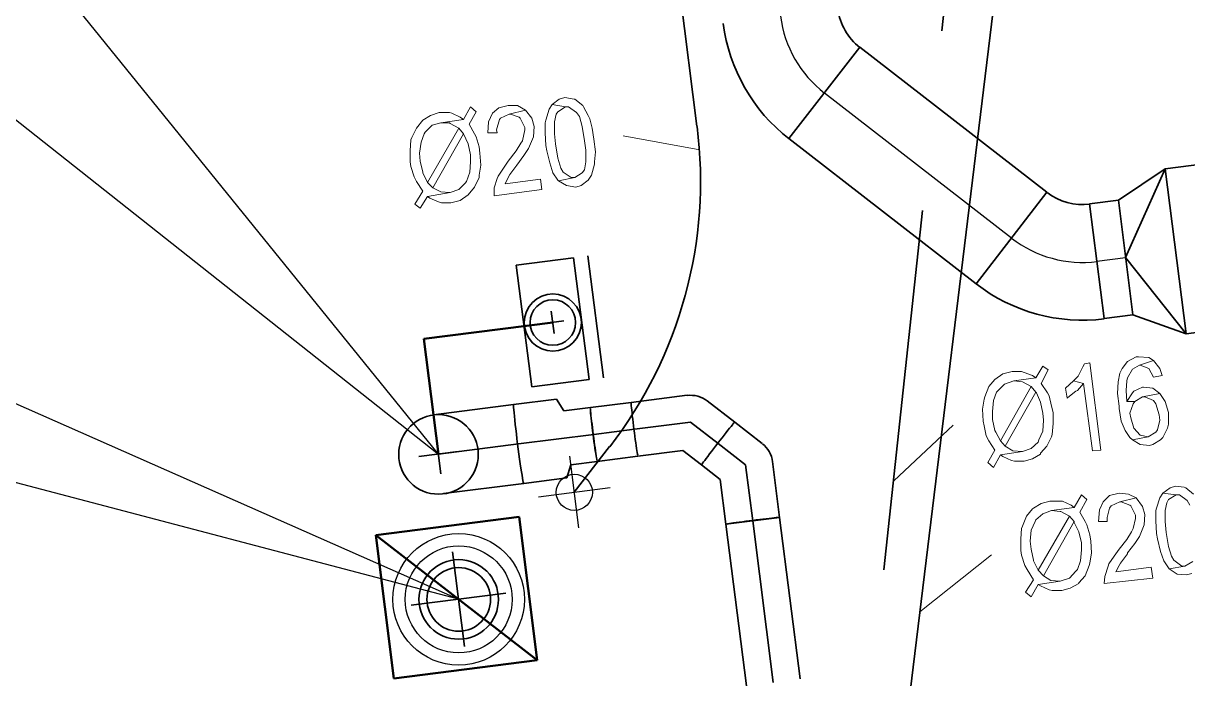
# Model space of a CAD drawing. Header units: metres. Extents: x 2713732.4 to 2713757.2, y 1226081.6 to 1226111.3.
# Drawn here: x 2713744.027 to 2713745.638, y 1226088.731 to 1226089.638 of the extents above; entities that cross this region are included whole.
import ezdxf

# ---------------------------------------------------------------- set-up
doc = ezdxf.new("R2010")
doc.units = ezdxf.units.M
doc.linetypes.add('DASHDOT', pattern=[1, 0.5, -0.25, 0, -0.25])
doc.linetypes.add('HIDDENX2', pattern=[0.75, 0.5, -0.25])
doc.layers.add('einlagen_boden_erstes_og', color=7, linetype='Continuous', true_color=0x000000)

msp = doc.modelspace()

# ---------------------------------------------------------------- linework, layer by layer
at = {"layer": 'einlagen_boden_erstes_og', "color": 96, "linetype": 'Continuous', "lineweight": 35, "true_color": 0x008000, "extrusion": (0.000477202, 0.001815, 0.999998)}
for p, q in [((2713745.2328, 1226088.5369, -0.1561), (2713745.6134, 1226091.6659, -0.162)), ((2713744.8475, 1226090.3757, -0.1593), (2713744.9592, 1226089.4951, -0.1577)), ((2713744.8383, 1226089.0521, -0.1569), (2713744.7894, 1226088.989, -0.1567))]:
    msp.add_line(p, q, dxfattribs=at)
at = {"layer": 'einlagen_boden_erstes_og', "color": 1, "linetype": 'DASHDOT', "lineweight": 35, "true_color": 0xff0000, "extrusion": (0.000477202, 0.001815, 0.999998)}
msp.add_line((2713745.5061, 1226091.5662, -0.1617), (2713745.1802, 1226088.5303, -0.1561), dxfattribs=at)
at = {"layer": 'einlagen_boden_erstes_og', "color": 7, "linetype": 'Continuous', "lineweight": 25, "extrusion": (0.000477202, 0.001815, 0.999998)}
for p, q in [((2713744.6015, 1226089.0416, -0.1567), (2713743.7025, 1226090.1513, -0.1583)), ((2713743.253, 1226090.1068, -0.158), (2713744.6015, 1226089.0416, -0.1567)), ((2713742.9665, 1226089.5752, -0.1569), (2713744.6295, 1226088.841, -0.1564)), ((2713744.6295, 1226088.841, -0.1564), (2713743.6645, 1226089.0944, -0.1564))]:
    msp.add_line(p, q, dxfattribs=at)
at = {"layer": 'einlagen_boden_erstes_og', "color": 1, "linetype": 'Continuous', "lineweight": 35, "true_color": 0xff0000, "extrusion": (0.000477202, 0.001815, 0.999998)}
for p, q in [((2713745.1845, 1226089.6046, -0.158), (2713745.0865, 1226089.4781, -0.1578)), ((2713745.0865, 1226089.4781, -0.1578), (2713745.1845, 1226089.6046, -0.158)), ((2713745.1845, 1226089.6046, -0.158), (2713745.4435, 1226089.4039, -0.1578)), ((2713745.6073, 1226089.4363, -0.1579), (2713746.0538, 1226089.493, -0.1582)), ((2713745.3456, 1226089.2774, -0.1575), (2713745.0865, 1226089.4781, -0.1578)), ((2713745.5423, 1226089.3928, -0.1578), (2713745.6073, 1226089.4363, -0.1579)), ((2713745.5524, 1226089.3134, -0.1577), (2713745.6073, 1226089.4363, -0.1579)), ((2713745.6363, 1226089.2082, -0.1575), (2713745.6073, 1226089.4363, -0.1579)), ((2713745.3456, 1226089.2774, -0.1575), (2713745.4435, 1226089.4039, -0.1578)), ((2713745.4435, 1226089.4039, -0.1578), (2713745.3456, 1226089.2774, -0.1575)), ((2713745.5026, 1226089.3878, -0.1578), (2713745.5423, 1226089.3928, -0.1578)), ((2713745.5624, 1226089.2341, -0.1575), (2713745.5423, 1226089.3928, -0.1578)), ((2713745.5228, 1226089.229, -0.1575), (2713745.5026, 1226089.3878, -0.1578)), ((2713745.6363, 1226089.2082, -0.1575), (2713745.5524, 1226089.3134, -0.1577)), ((2713746.0827, 1226089.2648, -0.1578), (2713745.6363, 1226089.2082, -0.1575)), ((2713745.5624, 1226089.2341, -0.1575), (2713745.5228, 1226089.229, -0.1575)), ((2713745.6363, 1226089.2082, -0.1575), (2713745.5624, 1226089.2341, -0.1575))]:
    msp.add_line(p, q, dxfattribs=at)
at = {"layer": 'einlagen_boden_erstes_og', "color": 7, "linetype": 'DASHDOT', "lineweight": 25, "extrusion": (0.000477202, 0.001815, 0.999998)}
for p, q in [((2713745.1355, 1226089.5414, -0.1579), (2713745.3946, 1226089.3407, -0.1577)), ((2713745.5127, 1226089.3084, -0.1577), (2713745.5524, 1226089.3134, -0.1577)), ((2713744.7957, 1226088.9394, -0.1566), (2713744.7831, 1226089.0386, -0.1568)), ((2713744.7398, 1226088.9827, -0.1567), (2713744.839, 1226088.9953, -0.1568))]:
    msp.add_line(p, q, dxfattribs=at)
at = {"layer": 'einlagen_boden_erstes_og', "color": 7, "linetype": 'Continuous', "lineweight": 18, "extrusion": (0.000477202, 0.001815, 0.999998)}
for p, q in [((2713744.9634, 1226089.4625, -0.1577), (2713744.8571, 1226089.4821, -0.1577)), ((2713745.2315, 1226089.0045, -0.157), (2713745.3139, 1226089.0815, -0.1571)), ((2713745.2677, 1226088.8236, -0.1567), (2713745.3667, 1226088.9025, -0.1568))]:
    msp.add_line(p, q, dxfattribs=at)
at = {"layer": 'einlagen_boden_erstes_og', "color": 36, "linetype": 'Continuous', "lineweight": 35, "true_color": 0x6a4015, "extrusion": (0.000477202, 0.001815, 0.999998)}
for p, q in [((2713744.7092, 1226089.3032, -0.1573), (2713744.7886, 1226089.3133, -0.1573)), ((2713744.7886, 1226089.3133, -0.1573), (2713744.81, 1226089.1447, -0.157)), ((2713744.8084, 1226089.3158, -0.1573), (2713744.8298, 1226089.1472, -0.157)), ((2713744.7092, 1226089.3032, -0.1573), (2713744.7306, 1226089.1346, -0.157)), ((2713744.7616, 1226089.2083, -0.1571), (2713744.7576, 1226089.2396, -0.1572)), ((2713744.744, 1226089.222, -0.1571), (2713744.7752, 1226089.2259, -0.1571)), ((2713744.7306, 1226089.1346, -0.157), (2713744.81, 1226089.1447, -0.157)), ((2713744.7651, 1226089.1178, -0.1569), (2713744.7056, 1226089.1102, -0.1569)), ((2713744.7751, 1226089.1014, -0.1569), (2713744.7651, 1226089.1178, -0.1569)), ((2713744.9457, 1226089.123, -0.157), (2713744.8681, 1226089.1132, -0.157)), ((2713745.0114, 1226089.086, -0.157), (2713744.9734, 1226089.1155, -0.157)), ((2713744.7056, 1226089.1102, -0.1569), (2713744.5945, 1226089.0961, -0.1568)), ((2713744.7055, 1226089.1083, -0.1569), (2713744.7055, 1226089.1097, -0.1569)), ((2713744.7055, 1226089.1097, -0.1569), (2713744.7055, 1226089.1083, -0.1569)), ((2713744.7056, 1226089.106, -0.1569), (2713744.7055, 1226089.1083, -0.1569)), ((2713744.7055, 1226089.1083, -0.1569), (2713744.7056, 1226089.106, -0.1569)), ((2713744.7058, 1226089.1028, -0.1569), (2713744.7056, 1226089.106, -0.1569)), ((2713744.7056, 1226089.106, -0.1569), (2713744.7058, 1226089.1028, -0.1569)), ((2713744.7062, 1226089.0988, -0.1569), (2713744.7058, 1226089.1028, -0.1569)), ((2713744.7058, 1226089.1028, -0.1569), (2713744.7062, 1226089.0988, -0.1569)), ((2713744.7066, 1226089.0941, -0.1569), (2713744.7062, 1226089.0988, -0.1569)), ((2713744.7062, 1226089.0988, -0.1569), (2713744.7066, 1226089.0941, -0.1569)), ((2713744.8117, 1226089.106, -0.1569), (2713744.7751, 1226089.1014, -0.1569)), ((2713744.8681, 1226089.1132, -0.157), (2713744.8117, 1226089.106, -0.1569)), ((2713744.8117, 1226089.1048, -0.1569), (2713744.8118, 1226089.1032, -0.1569)), ((2713744.8117, 1226089.1032, -0.1569), (2713744.8117, 1226089.1047, -0.1569)), ((2713744.8119, 1226089.101, -0.1569), (2713744.8117, 1226089.1032, -0.1569)), ((2713744.8118, 1226089.1032, -0.1569), (2713744.812, 1226089.101, -0.1569)), ((2713744.8121, 1226089.0983, -0.1569), (2713744.8119, 1226089.101, -0.1569)), ((2713744.812, 1226089.101, -0.1569), (2713744.8123, 1226089.0983, -0.1569)), ((2713744.8124, 1226089.0951, -0.1569), (2713744.8121, 1226089.0983, -0.1569)), ((2713744.8123, 1226089.0983, -0.1569), (2713744.8126, 1226089.0951, -0.1569)), ((2713744.8682, 1226089.1103, -0.157), (2713744.8681, 1226089.1119, -0.157)), ((2713744.8681, 1226089.1119, -0.157), (2713744.8682, 1226089.1103, -0.157)), ((2713744.8684, 1226089.1082, -0.157), (2713744.8682, 1226089.1103, -0.157)), ((2713744.8682, 1226089.1103, -0.157), (2713744.8684, 1226089.1082, -0.157)), ((2713744.8686, 1226089.1055, -0.157), (2713744.8684, 1226089.1082, -0.157)), ((2713744.8684, 1226089.1082, -0.157), (2713744.8686, 1226089.1055, -0.157)), ((2713744.869, 1226089.1022, -0.157), (2713744.8686, 1226089.1055, -0.157)), ((2713744.8686, 1226089.1055, -0.157), (2713744.869, 1226089.1022, -0.157)), ((2713744.8694, 1226089.0986, -0.157), (2713744.869, 1226089.1022, -0.157)), ((2713744.869, 1226089.1022, -0.157), (2713744.8694, 1226089.0986, -0.157)), ((2713744.8698, 1226089.0945, -0.157), (2713744.8694, 1226089.0986, -0.157)), ((2713744.8694, 1226089.0986, -0.157), (2713744.8698, 1226089.0945, -0.157)), ((2713744.7072, 1226089.0887, -0.1569), (2713744.7066, 1226089.0941, -0.1569)), ((2713744.7066, 1226089.0941, -0.1569), (2713744.7072, 1226089.0887, -0.1569)), ((2713744.7078, 1226089.0828, -0.1569), (2713744.7072, 1226089.0887, -0.1569)), ((2713744.7072, 1226089.0887, -0.1569), (2713744.7078, 1226089.0828, -0.1569)), ((2713744.7086, 1226089.0764, -0.1568), (2713744.7078, 1226089.0828, -0.1569)), ((2713744.7078, 1226089.0828, -0.1569), (2713744.7086, 1226089.0764, -0.1568)), ((2713744.8128, 1226089.0914, -0.1569), (2713744.8124, 1226089.0951, -0.1569)), ((2713744.8126, 1226089.0951, -0.1569), (2713744.813, 1226089.0914, -0.1569)), ((2713744.8133, 1226089.0873, -0.1569), (2713744.8128, 1226089.0914, -0.1569)), ((2713744.813, 1226089.0914, -0.1569), (2713744.8135, 1226089.0874, -0.1569)), ((2713744.8138, 1226089.083, -0.1569), (2713744.8133, 1226089.0873, -0.1569)), ((2713744.8135, 1226089.0874, -0.1569), (2713744.814, 1226089.083, -0.1569)), ((2713744.8143, 1226089.0784, -0.1569), (2713744.8138, 1226089.083, -0.1569)), ((2713744.814, 1226089.083, -0.1569), (2713744.8145, 1226089.0784, -0.1569)), ((2713744.8703, 1226089.0901, -0.1569), (2713744.8698, 1226089.0945, -0.157)), ((2713744.8698, 1226089.0945, -0.157), (2713744.8703, 1226089.0901, -0.1569)), ((2713744.8709, 1226089.0855, -0.1569), (2713744.8703, 1226089.0901, -0.1569)), ((2713744.8703, 1226089.0901, -0.1569), (2713744.8709, 1226089.0855, -0.1569)), ((2713744.8715, 1226089.0808, -0.1569), (2713744.8709, 1226089.0855, -0.1569)), ((2713744.8709, 1226089.0855, -0.1569), (2713744.8715, 1226089.0808, -0.1569)), ((2713745.0064, 1226089.08, -0.157), (2713745.0082, 1226089.0821, -0.157)), ((2713745.0082, 1226089.0821, -0.157), (2713745.0095, 1226089.0838, -0.157)), ((2713745.0095, 1226089.0838, -0.157), (2713745.0106, 1226089.085, -0.157)), ((2713745.0114, 1226089.086, -0.157), (2713745.0495, 1226089.0564, -0.157)), ((2713744.7094, 1226089.0696, -0.1568), (2713744.7086, 1226089.0764, -0.1568)), ((2713744.7086, 1226089.0764, -0.1568), (2713744.7094, 1226089.0696, -0.1568)), ((2713744.7102, 1226089.0626, -0.1568), (2713744.7094, 1226089.0696, -0.1568)), ((2713744.7094, 1226089.0696, -0.1568), (2713744.7102, 1226089.0626, -0.1568)), ((2713744.8149, 1226089.0736, -0.1569), (2713744.8143, 1226089.0784, -0.1569)), ((2713744.8145, 1226089.0784, -0.1569), (2713744.8151, 1226089.0736, -0.1569)), ((2713744.8155, 1226089.0687, -0.1569), (2713744.8149, 1226089.0736, -0.1569)), ((2713744.8151, 1226089.0736, -0.1569), (2713744.8157, 1226089.0688, -0.1569)), ((2713744.8161, 1226089.0639, -0.1569), (2713744.8155, 1226089.0687, -0.1569)), ((2713744.8157, 1226089.0688, -0.1569), (2713744.8163, 1226089.0639, -0.1569)), ((2713744.8721, 1226089.0759, -0.1569), (2713744.8715, 1226089.0808, -0.1569)), ((2713744.8715, 1226089.0808, -0.1569), (2713744.8721, 1226089.0759, -0.1569)), ((2713744.8727, 1226089.071, -0.1569), (2713744.8721, 1226089.0759, -0.1569)), ((2713744.8721, 1226089.0759, -0.1569), (2713744.8727, 1226089.071, -0.1569)), ((2713744.8733, 1226089.0663, -0.1569), (2713744.8727, 1226089.071, -0.1569)), ((2713744.8727, 1226089.071, -0.1569), (2713744.8733, 1226089.0663, -0.1569)), ((2713744.8739, 1226089.0617, -0.1569), (2713744.8733, 1226089.0663, -0.1569)), ((2713744.8733, 1226089.0663, -0.1569), (2713744.8739, 1226089.0617, -0.1569)), ((2713744.994, 1226089.0643, -0.157), (2713744.9969, 1226089.068, -0.157)), ((2713744.9996, 1226089.0714, -0.157), (2713744.9969, 1226089.068, -0.157)), ((2713745.0021, 1226089.0746, -0.157), (2713744.9996, 1226089.0714, -0.157)), ((2713745.0021, 1226089.0746, -0.157), (2713745.0044, 1226089.0775, -0.157)), ((2713745.0044, 1226089.0775, -0.157), (2713745.0064, 1226089.08, -0.157)), ((2713744.7111, 1226089.0555, -0.1568), (2713744.7102, 1226089.0626, -0.1568)), ((2713744.7102, 1226089.0626, -0.1568), (2713744.7111, 1226089.0555, -0.1568)), ((2713744.712, 1226089.0484, -0.1568), (2713744.7111, 1226089.0555, -0.1568)), ((2713744.7111, 1226089.0555, -0.1568), (2713744.712, 1226089.0484, -0.1568)), ((2713744.8167, 1226089.0591, -0.1569), (2713744.8161, 1226089.0639, -0.1569)), ((2713744.8163, 1226089.0639, -0.1569), (2713744.817, 1226089.0591, -0.1569)), ((2713744.8174, 1226089.0545, -0.1569), (2713744.8167, 1226089.0591, -0.1569)), ((2713744.817, 1226089.0591, -0.1569), (2713744.8176, 1226089.0545, -0.1569)), ((2713744.818, 1226089.0501, -0.1569), (2713744.8174, 1226089.0545, -0.1569)), ((2713744.8176, 1226089.0545, -0.1569), (2713744.8182, 1226089.0502, -0.1569)), ((2713744.8186, 1226089.0461, -0.1568), (2713744.818, 1226089.0501, -0.1569)), ((2713744.8182, 1226089.0502, -0.1569), (2713744.8187, 1226089.0461, -0.1568)), ((2713744.8745, 1226089.0573, -0.1569), (2713744.8739, 1226089.0617, -0.1569)), ((2713744.8739, 1226089.0617, -0.1569), (2713744.8745, 1226089.0573, -0.1569)), ((2713744.8751, 1226089.0533, -0.1569), (2713744.8745, 1226089.0573, -0.1569)), ((2713744.8745, 1226089.0573, -0.1569), (2713744.8751, 1226089.0533, -0.1569)), ((2713744.8756, 1226089.0496, -0.1569), (2713744.8751, 1226089.0533, -0.1569)), ((2713744.8751, 1226089.0533, -0.1569), (2713744.8756, 1226089.0496, -0.1569)), ((2713744.9821, 1226089.049, -0.1569), (2713744.9851, 1226089.0528, -0.1569)), ((2713744.9851, 1226089.0528, -0.1569), (2713744.9881, 1226089.0566, -0.1569)), ((2713744.9881, 1226089.0566, -0.1569), (2713744.9911, 1226089.0605, -0.157)), ((2713744.9911, 1226089.0605, -0.157), (2713744.994, 1226089.0643, -0.157)), ((2713744.7129, 1226089.0414, -0.1568), (2713744.712, 1226089.0484, -0.1568)), ((2713744.712, 1226089.0484, -0.1568), (2713744.7129, 1226089.0414, -0.1568)), ((2713744.7139, 1226089.0346, -0.1568), (2713744.7129, 1226089.0414, -0.1568)), ((2713744.7129, 1226089.0414, -0.1568), (2713744.7139, 1226089.0346, -0.1568)), ((2713744.7148, 1226089.0282, -0.1568), (2713744.7139, 1226089.0346, -0.1568)), ((2713744.7139, 1226089.0346, -0.1568), (2713744.7148, 1226089.0282, -0.1568)), ((2713744.8191, 1226089.0425, -0.1568), (2713744.8186, 1226089.0461, -0.1568)), ((2713744.8187, 1226089.0461, -0.1568), (2713744.8193, 1226089.0425, -0.1568)), ((2713744.8196, 1226089.0393, -0.1568), (2713744.8191, 1226089.0425, -0.1568)), ((2713744.8193, 1226089.0425, -0.1568), (2713744.8198, 1226089.0393, -0.1568)), ((2713744.8201, 1226089.0366, -0.1568), (2713744.8196, 1226089.0393, -0.1568)), ((2713744.8198, 1226089.0393, -0.1568), (2713744.8202, 1226089.0366, -0.1568)), ((2713744.8205, 1226089.0344, -0.1568), (2713744.8201, 1226089.0366, -0.1568)), ((2713744.8202, 1226089.0366, -0.1568), (2713744.8205, 1226089.0344, -0.1568)), ((2713744.8208, 1226089.0329, -0.1568), (2713744.8205, 1226089.0344, -0.1568)), ((2713744.8205, 1226089.0344, -0.1568), (2713744.8208, 1226089.0329, -0.1568)), ((2713744.8212, 1226089.0316, -0.1568), (2713744.8775, 1226089.0388, -0.1569)), ((2713744.8761, 1226089.0464, -0.1569), (2713744.8756, 1226089.0496, -0.1569)), ((2713744.8756, 1226089.0496, -0.1569), (2713744.8761, 1226089.0464, -0.1569)), ((2713744.8765, 1226089.0437, -0.1569), (2713744.8761, 1226089.0464, -0.1569)), ((2713744.8761, 1226089.0464, -0.1569), (2713744.8765, 1226089.0437, -0.1569)), ((2713744.8769, 1226089.0416, -0.1569), (2713744.8765, 1226089.0437, -0.1569)), ((2713744.8765, 1226089.0437, -0.1569), (2713744.8769, 1226089.0416, -0.1569)), ((2713744.8772, 1226089.04, -0.1569), (2713744.8769, 1226089.0416, -0.1569)), ((2713744.8769, 1226089.0416, -0.1569), (2713744.8772, 1226089.04, -0.1569)), ((2713744.8775, 1226089.0388, -0.1569), (2713744.9397, 1226089.0467, -0.1569)), ((2713744.9397, 1226089.0467, -0.1569), (2713744.9655, 1226089.0267, -0.1569)), ((2713744.9719, 1226089.0356, -0.1569), (2713744.97, 1226089.033, -0.1569)), ((2713744.9742, 1226089.0385, -0.1569), (2713744.9719, 1226089.0356, -0.1569)), ((2713744.9766, 1226089.0418, -0.1569), (2713744.9742, 1226089.0385, -0.1569)), ((2713744.9793, 1226089.0453, -0.1569), (2713744.9766, 1226089.0418, -0.1569)), ((2713744.9821, 1226089.049, -0.1569), (2713744.9793, 1226089.0453, -0.1569)), ((2713744.7156, 1226089.0223, -0.1568), (2713744.7148, 1226089.0282, -0.1568)), ((2713744.7148, 1226089.0282, -0.1568), (2713744.7156, 1226089.0223, -0.1568)), ((2713744.7164, 1226089.0169, -0.1567), (2713744.7156, 1226089.0223, -0.1568)), ((2713744.7156, 1226089.0223, -0.1568), (2713744.7164, 1226089.0169, -0.1567)), ((2713744.779, 1226089.0086, -0.1568), (2713744.7845, 1226089.027, -0.1568)), ((2713744.7845, 1226089.027, -0.1568), (2713744.8212, 1226089.0316, -0.1568)), ((2713744.9913, 1226089.0067, -0.1569), (2713744.9655, 1226089.0267, -0.1569)), ((2713744.9662, 1226089.0278, -0.1569), (2713744.9671, 1226089.0291, -0.1569)), ((2713744.9671, 1226089.0291, -0.1569), (2713744.9684, 1226089.0308, -0.1569)), ((2713744.9684, 1226089.0308, -0.1569), (2713744.97, 1226089.033, -0.1569)), ((2713745.0638, 1226089.0315, -0.1569), (2713745.0736, 1226088.9539, -0.1568)), ((2713744.7172, 1226089.0123, -0.1567), (2713744.7164, 1226089.0169, -0.1567)), ((2713744.7164, 1226089.0169, -0.1567), (2713744.7172, 1226089.0123, -0.1567)), ((2713744.7178, 1226089.0083, -0.1567), (2713744.7172, 1226089.0123, -0.1567)), ((2713744.7172, 1226089.0123, -0.1567), (2713744.7178, 1226089.0083, -0.1567)), ((2713744.7184, 1226089.0052, -0.1567), (2713744.7178, 1226089.0083, -0.1567)), ((2713744.7178, 1226089.0083, -0.1567), (2713744.7184, 1226089.0052, -0.1567)), ((2713744.7188, 1226089.0029, -0.1567), (2713744.7184, 1226089.0052, -0.1567)), ((2713744.7184, 1226089.0052, -0.1567), (2713744.7188, 1226089.0029, -0.1567)), ((2713744.7192, 1226089.0015, -0.1567), (2713744.7188, 1226089.0029, -0.1567)), ((2713744.7188, 1226089.0029, -0.1567), (2713744.7192, 1226089.0015, -0.1567)), ((2713744.7195, 1226089.0011, -0.1567), (2713744.779, 1226089.0086, -0.1568)), ((2713744.9992, 1226088.9445, -0.1567), (2713744.9913, 1226089.0067, -0.1569)), ((2713744.6084, 1226088.987, -0.1566), (2713744.7195, 1226089.0011, -0.1567)), ((2713745.0736, 1226088.9539, -0.1568), (2713744.9992, 1226088.9445, -0.1567)), ((2713744.9992, 1226088.9445, -0.1567), (2713745.0736, 1226088.9539, -0.1568)), ((2713745.0659, 1226088.9534, -0.1568), (2713745.0627, 1226088.9531, -0.1568)), ((2713745.0686, 1226088.9537, -0.1568), (2713745.0659, 1226088.9534, -0.1568)), ((2713745.0708, 1226088.9539, -0.1568), (2713745.0686, 1226088.9537, -0.1568)), ((2713745.0723, 1226088.954, -0.1568), (2713745.0708, 1226088.9539, -0.1568)), ((2713745.102, 1226088.7305, -0.1564), (2713745.0736, 1226088.9539, -0.1568)), ((2713744.9992, 1226088.9445, -0.1567), (2713745.0276, 1226088.7211, -0.1564)), ((2713745.002, 1226088.9451, -0.1567), (2713745.0005, 1226088.9448, -0.1567)), ((2713745.0042, 1226088.9455, -0.1567), (2713745.002, 1226088.9451, -0.1567)), ((2713745.0068, 1226088.9459, -0.1568), (2713745.0042, 1226088.9455, -0.1567)), ((2713745.01, 1226088.9464, -0.1568), (2713745.0068, 1226088.9459, -0.1568)), ((2713745.0137, 1226088.9469, -0.1568), (2713745.01, 1226088.9464, -0.1568)), ((2713745.0177, 1226088.9475, -0.1568), (2713745.0137, 1226088.9469, -0.1568)), ((2713745.0221, 1226088.9481, -0.1568), (2713745.0177, 1226088.9475, -0.1568)), ((2713745.0267, 1226088.9487, -0.1568), (2713745.0221, 1226088.9481, -0.1568)), ((2713745.0315, 1226088.9493, -0.1568), (2713745.0267, 1226088.9487, -0.1568)), ((2713745.0363, 1226088.95, -0.1568), (2713745.0315, 1226088.9493, -0.1568)), ((2713745.0412, 1226088.9506, -0.1568), (2713745.0363, 1226088.95, -0.1568)), ((2713745.046, 1226088.9512, -0.1568), (2713745.0412, 1226088.9506, -0.1568)), ((2713745.0506, 1226088.9517, -0.1568), (2713745.046, 1226088.9512, -0.1568)), ((2713745.0549, 1226088.9522, -0.1568), (2713745.0506, 1226088.9517, -0.1568)), ((2713745.059, 1226088.9527, -0.1568), (2713745.0549, 1226088.9522, -0.1568)), ((2713745.0627, 1226088.9531, -0.1568), (2713745.059, 1226088.9527, -0.1568))]:
    msp.add_line(p, q, dxfattribs=at)
at = {"layer": 'einlagen_boden_erstes_og', "color": 36, "linetype": 'Continuous', "lineweight": 50, "true_color": 0x6a4015, "extrusion": (0.000477202, 0.001815, 0.999998)}
for p, q in [((2713744.5812, 1226089.2013, -0.157), (2713744.7596, 1226089.2239, -0.1571)), ((2713744.6015, 1226089.0416, -0.1567), (2713744.5812, 1226089.2013, -0.157))]:
    msp.add_line(p, q, dxfattribs=at)
at = {"layer": 'einlagen_boden_erstes_og', "color": 36, "linetype": 'DASHDOT', "lineweight": 35, "true_color": 0x6a4015, "extrusion": (0.000477202, 0.001815, 0.999998)}
for p, q in [((2713744.9504, 1226089.0858, -0.157), (2713744.8728, 1226089.076, -0.1569)), ((2713744.9504, 1226089.0858, -0.157), (2713744.9885, 1226089.0563, -0.1569)), ((2713744.598, 1226089.0688, -0.1568), (2713744.6049, 1226089.0143, -0.1567)), ((2713744.7125, 1226089.0557, -0.1568), (2713744.8165, 1226089.0688, -0.1569)), ((2713744.8165, 1226089.0688, -0.1569), (2713744.8728, 1226089.076, -0.1569)), ((2713744.6015, 1226089.0416, -0.1567), (2713744.7125, 1226089.0557, -0.1568)), ((2713745.0266, 1226089.0268, -0.1569), (2713744.9885, 1226089.0563, -0.1569)), ((2713744.6287, 1226089.045, -0.1568), (2713744.5742, 1226089.0381, -0.1567)), ((2713745.0266, 1226089.0268, -0.1569), (2713745.0364, 1226088.9492, -0.1568)), ((2713745.0364, 1226088.9492, -0.1568), (2713745.0648, 1226088.7258, -0.1564))]:
    msp.add_line(p, q, dxfattribs=at)
at = {"layer": 'einlagen_boden_erstes_og', "color": 7, "linetype": 'HIDDENX2', "lineweight": 50, "extrusion": (0.000477202, 0.001815, 0.999998)}
for p, q in [((2713744.7131, 1226088.9548, -0.1566), (2713744.5147, 1226088.9297, -0.1565)), ((2713744.7383, 1226088.7564, -0.1563), (2713744.7131, 1226088.9548, -0.1566)), ((2713744.5147, 1226088.9297, -0.1565), (2713744.5399, 1226088.7313, -0.1561)), ((2713744.5147, 1226088.9297, -0.1565), (2713744.7383, 1226088.7564, -0.1563)), ((2713744.5399, 1226088.7313, -0.1561), (2713744.7383, 1226088.7564, -0.1563))]:
    msp.add_line(p, q, dxfattribs=at)
at = {"layer": 'einlagen_boden_erstes_og', "color": 216, "linetype": 'DASHDOT', "lineweight": 35, "true_color": 0x800080, "extrusion": (0.000477202, 0.001815, 0.999998)}
for p, q in [((2713744.6378, 1226088.7755, -0.1563), (2713744.6211, 1226088.9064, -0.1565)), ((2713744.564, 1226088.8327, -0.1563), (2713744.6949, 1226088.8493, -0.1564))]:
    msp.add_line(p, q, dxfattribs=at)
at = {"layer": 'einlagen_boden_erstes_og', "color": 7, "lineweight": 0}
for points in [[(2713744.7763, 1226089.5349), (2713744.7687, 1226089.5327), (2713744.7589, 1226089.5251), (2713744.7774, 1226089.5219), (2713744.7817, 1226089.5219), (2713744.7926, 1226089.5142), (2713744.7969, 1226089.5088), (2713744.8002, 1226089.4947), (2713744.8035, 1226089.4751), (2713744.8056, 1226089.4621), (2713744.8056, 1226089.4458), (2713744.8035, 1226089.435), (2713744.8002, 1226089.4306), (2713744.7904, 1226089.4241), (2713744.7676, 1226089.4197), (2713744.7785, 1226089.4132), (2713744.7915, 1226089.4111), (2713744.7991, 1226089.4132), (2713744.8089, 1226089.4208), (2713744.8132, 1226089.4273), (2713744.8176, 1226089.4426), (2713744.8176, 1226089.4458), (2713744.8187, 1226089.4599), (2713744.8165, 1226089.4773), (2713744.8143, 1226089.4925), (2713744.8111, 1226089.5056), (2713744.8089, 1226089.5099), (2713744.8024, 1226089.5219), (2713744.8013, 1226089.524), (2713744.7904, 1226089.5327), (2713744.7893, 1226089.5327)], [(2713744.646, 1226089.5219), (2713744.6362, 1226089.5045), (2713744.6047, 1226089.5001), (2713744.6166, 1226089.5001), (2713744.6177, 1226089.499), (2713744.6297, 1226089.4925), (2713744.6362, 1226089.4849), (2713744.6362, 1226089.4849), (2713744.6427, 1226089.4708), (2713744.646, 1226089.4556), (2713744.646, 1226089.4458), (2713744.6449, 1226089.4317), (2713744.6405, 1226089.4187), (2713744.6384, 1226089.4165), (2713744.6297, 1226089.4078), (2713744.6177, 1226089.4035), (2713744.5862, 1226089.398), (2713744.5895, 1226089.3958), (2713744.6014, 1226089.3904), (2713744.6058, 1226089.3893), (2713744.6188, 1226089.3893), (2713744.6318, 1226089.3926), (2713744.6427, 1226089.4002), (2713744.6427, 1226089.4002), (2713744.6514, 1226089.4111), (2713744.6579, 1226089.4241), (2713744.6579, 1226089.4273), (2713744.6601, 1226089.4415), (2713744.659, 1226089.4578), (2713744.6579, 1226089.4665), (2713744.6536, 1226089.4806), (2713744.6514, 1226089.4849), (2713744.6438, 1226089.498), (2713744.6536, 1226089.5153)], [(2713744.6981, 1226089.524), (2713744.6851, 1226089.5208), (2713744.6764, 1226089.5132), (2713744.6709, 1226089.5012), (2713744.6699, 1226089.486), (2713744.6829, 1226089.486), (2713744.6818, 1226089.4903), (2713744.6862, 1226089.5045), (2713744.6872, 1226089.5066), (2713744.6992, 1226089.5121), (2713744.722, 1226089.5175), (2713744.7111, 1226089.524)], [(2713744.722, 1226089.5175), (2713744.6992, 1226089.5121), (2713744.7014, 1226089.5121), (2713744.7133, 1226089.5077), (2713744.7144, 1226089.5066), (2713744.7209, 1226089.4936), (2713744.7209, 1226089.4903), (2713744.7177, 1226089.4751), (2713744.7155, 1226089.4719), (2713744.709, 1226089.461), (2713744.6981, 1226089.4469), (2713744.6916, 1226089.4371), (2713744.684, 1226089.4263), (2713744.6829, 1226089.423), (2713744.6785, 1226089.41), (2713744.6785, 1226089.3991), (2713744.7448, 1226089.4078), (2713744.7426, 1226089.4219), (2713744.6938, 1226089.4154), (2713744.6981, 1226089.4241), (2713744.7003, 1226089.4284), (2713744.71, 1226089.4415), (2713744.71, 1226089.4415), (2713744.7198, 1226089.4545), (2713744.7263, 1226089.4643), (2713744.7274, 1226089.4675), (2713744.7329, 1226089.4806), (2713744.7339, 1226089.4947), (2713744.7307, 1226089.5066)], [(2713744.7589, 1226089.5251), (2713744.7546, 1226089.5186), (2713744.7502, 1226089.5034), (2713744.7492, 1226089.5001), (2713744.7492, 1226089.486), (2713744.7502, 1226089.4686), (2713744.7513, 1226089.461), (2713744.7557, 1226089.4447), (2713744.76, 1226089.4306), (2713744.7665, 1226089.4208), (2713744.7676, 1226089.4197), (2713744.7904, 1226089.4241), (2713744.785, 1226089.4241), (2713744.7741, 1226089.4317), (2713744.7709, 1226089.4371), (2713744.7665, 1226089.4512), (2713744.7633, 1226089.4708), (2713744.7622, 1226089.4849), (2713744.7622, 1226089.5012), (2713744.7644, 1226089.5121), (2713744.7665, 1226089.5153), (2713744.7774, 1226089.5219)], [(2713744.6036, 1226089.5142), (2713744.6025, 1226089.5142), (2713744.5906, 1226089.5099), (2713744.5797, 1226089.5034), (2713744.5797, 1226089.5034), (2713744.571, 1226089.4925), (2713744.5645, 1226089.4795), (2713744.5634, 1226089.4762), (2713744.5623, 1226089.461), (2713744.5623, 1226089.4458), (2713744.5634, 1226089.4393), (2713744.5678, 1226089.4252), (2713744.571, 1226089.4187), (2713744.5797, 1226089.4056), (2713744.5688, 1226089.3872), (2713744.5764, 1226089.3817), (2713744.5862, 1226089.398), (2713744.6177, 1226089.4035), (2713744.6166, 1226089.4035), (2713744.6047, 1226089.4045), (2713744.5938, 1226089.41), (2713744.5862, 1226089.4176), (2713744.5797, 1226089.4306), (2713744.5797, 1226089.4317), (2713744.5764, 1226089.4469), (2713744.5754, 1226089.4578), (2713744.5775, 1226089.473), (2713744.5819, 1226089.4849), (2713744.583, 1226089.4871), (2713744.5927, 1226089.4969), (2713744.6047, 1226089.5001), (2713744.6362, 1226089.5045), (2713744.6318, 1226089.5077), (2713744.6199, 1226089.5132), (2713744.6166, 1226089.5142)], [(2713744.6297, 1226089.4925), (2713744.5862, 1226089.4176), (2713744.5938, 1226089.41), (2713744.6362, 1226089.4849)], [(2713745.4378, 1226089.1634), (2713745.4281, 1226089.1471), (2713745.3976, 1226089.1428), (2713745.4096, 1226089.1417), (2713745.4096, 1226089.1417), (2713745.4215, 1226089.1352), (2713745.4281, 1226089.1275), (2713745.4291, 1226089.1265), (2713745.4346, 1226089.1134), (2713745.4378, 1226089.0982), (2713745.4389, 1226089.0884), (2713745.4378, 1226089.0732), (2713745.4324, 1226089.0613), (2713745.4313, 1226089.058), (2713745.4215, 1226089.0493), (2713745.4096, 1226089.045), (2713745.3792, 1226089.0406), (2713745.3824, 1226089.0385), (2713745.3944, 1226089.033), (2713745.3987, 1226089.032), (2713745.4118, 1226089.032), (2713745.4237, 1226089.0352), (2713745.4346, 1226089.0417), (2713745.4346, 1226089.0428), (2713745.4433, 1226089.0526), (2713745.4498, 1226089.0656), (2713745.4509, 1226089.0689), (2713745.4519, 1226089.0841), (2713745.4519, 1226089.0993), (2713745.4498, 1226089.108), (2713745.4465, 1226089.1221), (2713745.4443, 1226089.1265), (2713745.4357, 1226089.1395), (2713745.4454, 1226089.158)], [(2713745.503, 1226089.1677), (2713745.4954, 1226089.1667), (2713745.4932, 1226089.1623), (2713745.4867, 1226089.1493), (2713745.4802, 1226089.1428), (2713745.4943, 1226089.1395), (2713745.5063, 1226089.0461), (2713745.5182, 1226089.0472)], [(2713745.5703, 1226089.1764), (2713745.5671, 1226089.1764), (2713745.5551, 1226089.1699), (2713745.5475, 1226089.1601), (2713745.5443, 1226089.1536), (2713745.5421, 1226089.1417), (2713745.541, 1226089.1254), (2713745.5432, 1226089.108), (2713745.5432, 1226089.1047), (2713745.5464, 1226089.0874), (2713745.5519, 1226089.0743), (2713745.5584, 1226089.0645), (2713745.5617, 1226089.0613), (2713745.5834, 1226089.0656), (2713745.5725, 1226089.0678), (2713745.5638, 1226089.0776), (2713745.5595, 1226089.0917), (2713745.5584, 1226089.0982), (2713745.5627, 1226089.1113), (2713745.5649, 1226089.1145), (2713745.5541, 1226089.1145), (2713745.553, 1226089.1297), (2713745.5541, 1226089.1428), (2713745.5551, 1226089.1471), (2713745.5617, 1226089.159), (2713745.5714, 1226089.1645), (2713745.591, 1226089.171), (2713745.5845, 1226089.1753)], [(2713745.591, 1226089.171), (2713745.5714, 1226089.1645), (2713745.5725, 1226089.1645), (2713745.5845, 1226089.1601), (2713745.591, 1226089.1482), (2713745.6029, 1226089.1504), (2713745.5997, 1226089.1601)], [(2713745.3955, 1226089.1558), (2713745.3955, 1226089.1558), (2713745.3824, 1226089.1525), (2713745.3716, 1226089.1449), (2713745.3716, 1226089.1449), (2713745.3629, 1226089.1352), (2713745.3574, 1226089.121), (2713745.3564, 1226089.1178), (2713745.3542, 1226089.1037), (2713745.3553, 1226089.0874), (2713745.3564, 1226089.0808), (2713745.3596, 1226089.0667), (2713745.3629, 1226089.0602), (2713745.3716, 1226089.0472), (2713745.3618, 1226089.0298), (2713745.3694, 1226089.0233), (2713745.3792, 1226089.0406), (2713745.4096, 1226089.045), (2713745.4096, 1226089.045), (2713745.3965, 1226089.0461), (2713745.3857, 1226089.0526), (2713745.3792, 1226089.0602), (2713745.3727, 1226089.0721), (2713745.3716, 1226089.0743), (2713745.3683, 1226089.0895), (2713745.3683, 1226089.1004), (2713745.3694, 1226089.1156), (2713745.3737, 1226089.1275), (2713745.3759, 1226089.1297), (2713745.3846, 1226089.1384), (2713745.3976, 1226089.1428), (2713745.4281, 1226089.1471), (2713745.4237, 1226089.1504), (2713745.4118, 1226089.1547), (2713745.4085, 1226089.1558)], [(2713745.4215, 1226089.1352), (2713745.3792, 1226089.0602), (2713745.3857, 1226089.0526), (2713745.4281, 1226089.1275)], [(2713745.4802, 1226089.1428), (2713745.4693, 1226089.133), (2713745.4715, 1226089.1189), (2713745.4726, 1226089.1199), (2713745.4834, 1226089.1286), (2713745.4856, 1226089.1297), (2713745.4943, 1226089.1395)], [(2713745.5769, 1226089.1341), (2713745.5758, 1226089.1341), (2713745.5638, 1226089.1286), (2713745.5617, 1226089.1265), (2713745.5541, 1226089.1145), (2713745.5649, 1226089.1145), (2713745.5758, 1226089.121), (2713745.5997, 1226089.1254), (2713745.5899, 1226089.133)], [(2713745.5997, 1226089.1254), (2713745.5758, 1226089.121), (2713745.579, 1226089.121), (2713745.591, 1226089.1156), (2713745.5942, 1226089.1113), (2713745.5986, 1226089.096), (2713745.5997, 1226089.0884), (2713745.5964, 1226089.0754), (2713745.5942, 1226089.0721), (2713745.5834, 1226089.0656), (2713745.5617, 1226089.0613), (2713745.5725, 1226089.0548), (2713745.5856, 1226089.0537), (2713745.5899, 1226089.0548), (2713745.6008, 1226089.0613), (2713745.604, 1226089.0645), (2713745.6105, 1226089.0776), (2713745.6116, 1226089.083), (2713745.6116, 1226089.0993), (2713745.6116, 1226089.0993), (2713745.6073, 1226089.1145)], [(2713745.5432, 1226088.9874), (2713745.5302, 1226088.9842), (2713745.5215, 1226088.9755), (2713745.516, 1226088.9646), (2713745.5149, 1226088.9483), (2713745.5269, 1226088.9483), (2713745.5269, 1226088.9537), (2713745.5302, 1226088.9668), (2713745.5323, 1226088.97), (2713745.5443, 1226088.9755), (2713745.5671, 1226088.9809), (2713745.5562, 1226088.9863)], [(2713745.604, 1226088.9874), (2713745.5997, 1226088.9809), (2713745.5953, 1226088.9668), (2713745.5942, 1226088.9635), (2713745.5942, 1226088.9494), (2713745.5953, 1226088.932), (2713745.5964, 1226088.9244), (2713745.6008, 1226088.907), (2713745.6051, 1226088.894), (2713745.6116, 1226088.8842), (2713745.6127, 1226088.8831), (2713745.6344, 1226088.8864), (2713745.6301, 1226088.8864), (2713745.6192, 1226088.8951), (2713745.616, 1226088.9005), (2713745.6116, 1226088.9136), (2713745.6084, 1226088.9331), (2713745.6073, 1226088.9483), (2713745.6073, 1226088.9635), (2713745.6095, 1226088.9744), (2713745.6116, 1226088.9787), (2713745.6225, 1226088.9853)], [(2713745.4487, 1226088.9766), (2713745.4476, 1226088.9766), (2713745.4357, 1226088.9733), (2713745.4248, 1226088.9668), (2713745.4237, 1226088.9657), (2713745.415, 1226088.9559), (2713745.4096, 1226088.9418), (2713745.4085, 1226088.9385), (2713745.4074, 1226088.9244), (2713745.4074, 1226088.9081), (2713745.4085, 1226088.9016), (2713745.4128, 1226088.8875), (2713745.4161, 1226088.8821), (2713745.4248, 1226088.8679), (2713745.4139, 1226088.8506), (2713745.4215, 1226088.844), (2713745.4313, 1226088.8614), (2713745.4617, 1226088.8658), (2713745.4617, 1226088.8658), (2713745.4487, 1226088.8669), (2713745.4389, 1226088.8734), (2713745.4313, 1226088.881), (2713745.4248, 1226088.894), (2713745.4248, 1226088.8951), (2713745.4215, 1226088.9103), (2713745.4204, 1226088.9212), (2713745.4215, 1226088.9364), (2713745.427, 1226088.9483), (2713745.4281, 1226088.9505), (2713745.4378, 1226088.9592), (2713745.4498, 1226088.9635), (2713745.4813, 1226088.9679), (2713745.4769, 1226088.9711), (2713745.465, 1226088.9766), (2713745.4617, 1226088.9766)], [(2713745.4911, 1226088.9853), (2713745.4813, 1226088.9679), (2713745.4498, 1226088.9635), (2713745.4617, 1226088.9624), (2713745.4628, 1226088.9624), (2713745.4748, 1226088.9559), (2713745.4813, 1226088.9483), (2713745.4813, 1226088.9472), (2713745.4878, 1226088.9342), (2713745.4911, 1226088.919), (2713745.4911, 1226088.9092), (2713745.49, 1226088.894), (2713745.4856, 1226088.8821), (2713745.4834, 1226088.8799), (2713745.4748, 1226088.8701), (2713745.4617, 1226088.8658), (2713745.4313, 1226088.8614), (2713745.4346, 1226088.8592), (2713745.4465, 1226088.8538), (2713745.4509, 1226088.8527), (2713745.4639, 1226088.8527), (2713745.4758, 1226088.856), (2713745.4878, 1226088.8625), (2713745.4878, 1226088.8636), (2713745.4965, 1226088.8734), (2713745.5019, 1226088.8875), (2713745.503, 1226088.8907), (2713745.5052, 1226088.9049), (2713745.5041, 1226088.9212), (2713745.503, 1226088.9299), (2713745.4987, 1226088.944), (2713745.4965, 1226088.9483), (2713745.4889, 1226088.9614), (2713745.4987, 1226088.9787)], [(2713745.5671, 1226088.9809), (2713745.5443, 1226088.9755), (2713745.5464, 1226088.9755), (2713745.5584, 1226088.9711), (2713745.5595, 1226088.97), (2713745.566, 1226088.957), (2713745.566, 1226088.9527), (2713745.5627, 1226088.9385), (2713745.5606, 1226088.9342), (2713745.5541, 1226088.9233), (2713745.5432, 1226088.9103), (2713745.5367, 1226088.9005), (2713745.5291, 1226088.8897), (2713745.528, 1226088.8864), (2713745.5236, 1226088.8723), (2713745.5226, 1226088.8625), (2713745.5899, 1226088.8701), (2713745.5877, 1226088.8853), (2713745.5388, 1226088.8788), (2713745.5432, 1226088.8875), (2713745.5454, 1226088.8907), (2713745.5551, 1226088.9038), (2713745.5551, 1226088.9049), (2713745.5649, 1226088.9179), (2713745.5714, 1226088.9277), (2713745.5725, 1226088.9299), (2713745.578, 1226088.944), (2713745.579, 1226088.9581), (2713745.5758, 1226088.969)], [(2713745.4748, 1226088.9559), (2713745.4313, 1226088.881), (2713745.4389, 1226088.8734), (2713745.4813, 1226088.9483)]]:
    msp.add_lwpolyline(points, close=True, dxfattribs=at)
for points in [[(2713745.6464, 1226088.9863), (2713745.6355, 1226088.995), (2713745.6333, 1226088.9961), (2713745.6214, 1226088.9972), (2713745.6138, 1226088.995), (2713745.604, 1226088.9874), (2713745.6225, 1226088.9853), (2713745.6268, 1226088.9853), (2713745.6377, 1226088.9776), (2713745.641, 1226088.9711)], [(2713745.6453, 1226088.8929), (2713745.6344, 1226088.8864), (2713745.6127, 1226088.8831), (2713745.6236, 1226088.8755), (2713745.6366, 1226088.8745), (2713745.6442, 1226088.8766)]]:
    msp.add_lwpolyline(points, dxfattribs=at)
at = {"layer": 'einlagen_boden_erstes_og', "color": 36, "linetype": 'Continuous', "lineweight": 35, "true_color": 0x6a4015, "extrusion": (0.000477202, 0.001815, 0.999998)}
for centre, radius in [((2713744.4507, 1226084.8534, 3520.5086), 0.0395), ((2713744.4507, 1226084.8534, 3520.5086), 0.0315), ((2713744.2925, 1226084.671, 3520.5086), 0.055)]:
    msp.add_circle(centre, radius, dxfattribs=at)
at = {"layer": 'einlagen_boden_erstes_og', "color": 96, "linetype": 'Continuous', "lineweight": 25, "true_color": 0x008000, "extrusion": (0.000477202, 0.001815, 0.999998)}
msp.add_circle((2713744.4805, 1226084.6185, 3520.5086), 0.025, dxfattribs=at)
at = {"layer": 'einlagen_boden_erstes_og', "color": 7, "linetype": 'Continuous', "lineweight": 25, "extrusion": (0.000477202, 0.001815, 0.999998)}
for radius in [0.091, 0.074]:
    msp.add_circle((2713744.3205, 1226084.4704, 3520.5086), radius, dxfattribs=at)
at = {"layer": 'einlagen_boden_erstes_og', "color": 216, "linetype": 'Continuous', "lineweight": 35, "true_color": 0x800080, "extrusion": (0.000477202, 0.001815, 0.999998)}
for radius in [0.055, 0.044]:
    msp.add_circle((2713744.3205, 1226084.4704, 3520.5086), radius, dxfattribs=at)
at = {"layer": 'einlagen_boden_erstes_og', "color": 7, "linetype": 'DASHDOT', "lineweight": 25, "extrusion": (0.000477202, 0.001815, 0.999998)}
for centre, radius, start, end in [((2713744.9246, 1226085.2973, 3520.5086), 0.16, 187.2325, 232.2325), ((2713745.1836, 1226085.0966, 3520.5086), 0.16, 232.2325, 277.2325), ((2713744.8358, 1226084.541, 3520.5086), 0.6, 322.2326, 7.2326)]:
    msp.add_arc(centre, radius, start, end, dxfattribs=at)
at = {"layer": 'einlagen_boden_erstes_og', "color": 1, "linetype": 'Continuous', "lineweight": 35, "true_color": 0xff0000, "extrusion": (0.000477202, 0.001815, 0.999998)}
for centre, radius, start, end in [((2713744.9246, 1226085.2973, 3520.5086), 0.08, 187.2325, 232.2325), ((2713744.9246, 1226085.2973, 3520.5086), 0.24, 187.2325, 232.2325), ((2713745.1836, 1226085.0966, 3520.5086), 0.08, 232.2325, 277.2325), ((2713745.1836, 1226085.0966, 3520.5086), 0.24, 232.2325, 277.2325), ((2713744.8358, 1226084.541, 3520.5086), 0.555, 322.2326, 7.2326)]:
    msp.add_arc(centre, radius, start, end, dxfattribs=at)
at = {"layer": 'einlagen_boden_erstes_og', "color": 96, "linetype": 'Continuous', "lineweight": 35, "true_color": 0x008000, "extrusion": (0.000477202, 0.001815, 0.999998)}
msp.add_arc((2713744.0551, 1226085.049, 3520.5086), 0.6, 322.2325, 7.2326, dxfattribs=at)
at = {"layer": 'einlagen_boden_erstes_og', "color": 36, "linetype": 'Continuous', "lineweight": 35, "true_color": 0x6a4015, "extrusion": (0.000477202, 0.001815, 0.999998)}
for centre, start, end in [((2713744.6415, 1226084.7153, 3520.5086), 52.2266, 97.2323), ((2713744.7177, 1226084.6562, 3520.5086), 7.2323, 52.2266)]:
    msp.add_arc(centre, 0.0375, start, end, dxfattribs=at)

doc.saveas('drawing.dxf')
